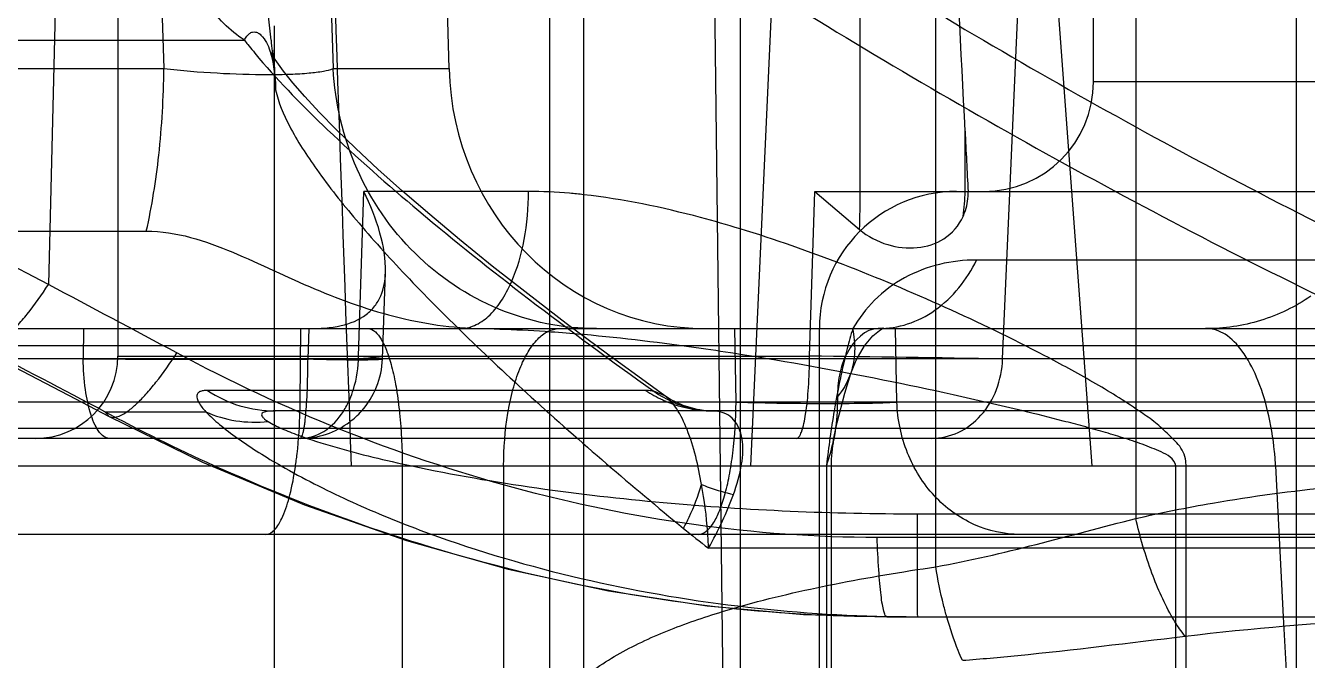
# Model space of a CAD drawing. Header units: millimetres. Extents: x 28656 to 29764, y -21384 to -20601.
# Drawn here: x 29198.267 to 29203.036, y -21150.012 to -21147.653 of the extents above; entities that cross this region are included whole.
import ezdxf

# ---------------------------------------------------------------- set-up
doc = ezdxf.new("R2010")
doc.units = ezdxf.units.MM
doc.header["$LTSCALE"] = 8
doc.layers.add('Cav-cor', color=30, linetype='Continuous')
doc.layers.add('dim', color=3, linetype='Continuous', lineweight=15)

# ---------------------------------------------------------------- blocks, each defined once
blk = doc.blocks.new('20160903.083224')
at = {"layer": 'Cav-cor', "color": 241}
for p, q in [((-23.2614, 14.1027), (-23.2614, 4.1067)), ((-25.5774, 11.2467), (-25.5774, 6.0957)), ((-23.8434, 3.4947), (-23.8434, 11.2467)), ((-21.1914, 3.4947), (-21.1914, 11.2467)), ((-23.9714, 10.2267), (-23.9714, 4.7465)), ((-25.4846, 9.3645), (-25.4055, 7.1643)), ((-24.8546, 9.3645), (-24.7755, 7.1643)), ((-24.3444, 7.1643), (-24.3994, 9.2577)), ((-21.9467, 7.1157), (-21.9467, 9.2577)), ((-22.5336, 5.3124), (-22.5336, 9.2147)), ((-22.285, 6.085), (-22.1462, 9.2278)), ((-21.7895, 8.9374), (-21.7895, 5.4919)), ((-23.3093, 3.621), (-23.3723, 8.7839)), ((-23.0818, 8.7839), (-23.223, 5.6877)), ((-22.1829, 8.7839), (-21.9523, 5.6877)), ((-22.815, 6.7077), (-22.815, 8.7477)), ((-25.8354, 6.3618), (-28.4677, 7.7326)), ((-25.8019, 7.7326), (-25.8354, 6.3618)), ((-25.0072, 7.2702), (-25.0252, 7.4386)), ((-24.9954, 7.324), (-24.9954, 4.1067)), ((-27.213, 7.2702), (-25.1062, 7.2702)), ((-24.9951, 7.2036), (-24.9953, 7.2339)), ((-24.9952, 7.2115), (-24.9951, 7.2029)), ((-24.9947, 7.1763), (-24.9951, 7.2036)), ((-27.153, 7.1643), (-25.4055, 7.1643)), ((-24.9946, 7.154), (-24.9987, 7.1896)), ((-24.9945, 7.1669), (-24.9947, 7.1763)), ((-24.9946, 7.1539), (-24.9946, 7.1542)), ((-24.9943, 7.159), (-24.9945, 7.1669)), ((-24.9941, 7.1546), (-24.9943, 7.159)), ((-24.994, 7.151), (-24.9941, 7.1546)), ((-24.7755, 7.1643), (-24.3444, 7.1643)), ((-24.9946, 7.1539), (-24.9937, 7.1449)), ((-24.9901, 7.085), (-24.9946, 7.1539)), ((-24.9939, 7.1482), (-24.994, 7.151)), ((-24.9938, 7.1462), (-24.9939, 7.1482)), ((-24.9937, 7.1452), (-24.9938, 7.1456)), ((-17.8667, 7.1157), (-21.9467, 7.1157)), ((-22.4246, 6.7077), (-22.4246, 6.932)), ((-24.6818, 6.0957), (-24.6623, 6.7077)), ((-24.049, 6.7077), (-24.6623, 6.7077)), ((-23.0035, 6.0957), (-22.983, 6.7077)), ((-22.983, 6.7077), (-17.3567, 6.7077)), ((-22.983, 6.7077), (-22.8169, 6.5658)), ((-26.8696, 6.5603), (-25.4713, 6.5603)), ((-20.957, 6.4527), (-22.3821, 6.4527)), ((-24.5924, 6.0851), (-24.5812, 6.4069)), ((-42.2032, 6.1977), (2.2365, 6.1977)), ((-25.7055, 6.1977), (-25.7058, 6.085)), ((-24.8988, 5.9249), (-24.8964, 6.1977)), ((-24.8693, 6.0842), (-24.8648, 6.1977)), ((-23.8435, 6.1753), (-23.8521, 6.1761)), ((-23.2767, 5.9249), (-23.2817, 6.1977)), ((-22.9667, -1.4523), (-22.9667, 6.1977)), ((-22.6781, 5.9249), (-22.6831, 6.1977)), ((-19.1567, 6.1342), (-31.5858, 6.1342)), ((-19.7999, 6.085), (-39.5937, 6.085)), ((-25.5774, 6.0957), (-23.0035, 6.0957)), ((-22.8497, 6.0312), (-22.8496, 6.0315)), ((-23.6132, 5.9679), (-25.2441, 5.9679)), ((-23.5418, 5.9481), (-23.5881, 5.9812)), ((-23.5419, 5.9482), (-23.5831, 5.9651)), ((-3.1048, 5.9249), (-37.0802, 5.9249)), ((-25.6251, 5.889), (-25.2501, 5.889)), ((-25.6251, 5.889), (-25.6095, 5.8711)), ((-9.998, 5.8917), (-24.9916, 5.8917)), ((-23.4149, 5.8959), (-23.4147, 5.8958)), ((-23.4147, 5.8958), (-23.3459, 5.8903)), ((-23.3459, 5.8903), (-23.3607, 5.8917)), ((0.042, 5.8265), (-34.0756, 5.8265)), ((-22.9136, 5.7855), (-22.9003, 5.8491)), ((-20.0358, 5.7897), (-39.5315, 5.7897)), ((-22.9135, 5.7858), (-22.9136, 5.7856)), ((-60.4322, 5.6877), (18.6189, 5.6877)), ((-24.5187, 5.6877), (-24.5187, 3.6477)), ((-24.1415, 5.6877), (-24.1415, 3.6477)), ((-22.9389, 5.6923), (-22.9405, 5.6877)), ((-22.9402, 5.6901), (-22.9405, 5.6877)), ((-22.9405, 5.6877), (-22.9405, 3.6477)), ((-22.9231, 5.6877), (-22.9231, 3.6477)), ((-21.6398, 5.1267), (-21.6398, 5.6877)), ((-21.6024, 4.3617), (-21.6024, 5.6877)), ((-21.2691, 5.6877), (-21.2403, 5.1267)), ((-22.602, 5.5092), (-16.9488, 5.5092)), ((-0.0595, 5.4327), (-47.8822, 5.4327)), ((-18.8773, 5.4212), (-22.7517, 5.4212)), ((-18.8754, 5.3817), (-23.3794, 5.3817)), ((-22.7161, 5.1267), (-5.2623, 5.1267)), ((-21.6398, 4.3617), (-21.6398, 5.1267)), ((-21.2403, 5.1267), (-21.1958, 4.2597))]:
    blk.add_line(p, q, dxfattribs=at)
for points in [[(-25.0112, 7.2302), (-25.0116, 7.2309), (-25.0072, 7.2184), (-25.0053, 7.2118)], [(-24.9859, 7.1896), (-25.0025, 7.2149), (-25.0107, 7.2292), (-25.0112, 7.2302)], [(-25.0054, 7.2121), (-25.0048, 7.2101), (-25.0011, 7.1947), (-24.9976, 7.1758), (-24.9946, 7.1543)], [(-23.5881, 5.9812), (-23.7545, 6.1022), (-23.909, 6.2174), (-24.0521, 6.3268), (-24.184, 6.4305), (-24.3053, 6.5287), (-24.4164, 6.6214), (-24.5176, 6.7086), (-24.6092, 6.7905), (-24.6914, 6.8669), (-24.7641, 6.9376), (-24.8274, 7.0022), (-24.8812, 7.0603), (-24.9255, 7.1114), (-24.9603, 7.1548), (-24.9859, 7.1896)], [(-27.193, 6.6967), (-25.7605, 5.9503), (-25.6095, 5.8711)], [(-22.8496, 6.0312), (-22.8296, 6.0809), (-22.7987, 6.134), (-22.768, 6.1708), (-22.7433, 6.1911), (-22.736, 6.1956)], [(-22.736, 6.1956), (-22.728, 6.1997), (-22.7307, 6.1992), (-22.7484, 6.1976)], [(-22.9003, 5.8491), (-22.8725, 5.9584), (-22.8496, 6.0315)], [(-23.4147, 5.8958), (-23.4218, 5.8971), (-23.4735, 5.9117), (-23.5205, 5.9343), (-23.5417, 5.948)], [(-25.6094, 5.8711), (-25.2622, 5.7012), (-24.8826, 5.5422), (-24.5027, 5.4097), (-24.1248, 5.3034), (-23.7512, 5.2227), (-23.3841, 5.167), (-23.0256, 5.1355), (-22.7161, 5.1267)], [(-23.3606, 5.8917), (-23.3796, 5.8922), (-23.3982, 5.8936), (-23.412, 5.8954), (-23.4149, 5.8959)]]:
    blk.add_lwpolyline(points, dxfattribs=at)
for centre, radius, start, end in [((-88.1728, 3.8146), 65.8221, 2.714574, 4.298105), ((1.7978, 7.3132), 26.7932, 179.99371, 180.15712), ((-6.2578, 9.1725), 18.8456, 185.79362, 185.92042), ((-25.2889, 7.1337), 0.2942, 15.4982, 17.5705), ((-18.9528, 7.8558), 6.0825, 185.91775, 186.06721), ((-22.3732, 7.4915), 2.6428, 186.0515, 186.5604), ((-15.7904, 7.2698), 9.205, 180.1871, 180.36256), ((-19.8568, 7.2422), 5.1385, 180.4373, 180.6779), ((-21.9225, 7.2165), 3.0726, 180.656, 181.1913), ((-22.3547, 7.1157), 0.408, 270, 0), ((7.8956, 8.3514), 30.3534, 182.68033, 183.10424), ((-22.4567, 6.1977), 0.51, 90, 180), ((-27.8247, 6.7059), 5.0097, 358.3979, 0.0207), ((-23.0142, 6.7077), 0.5896, 350.938, 0.0026), ((-109.5383, -151.2484), 178.4578, 61.854562, 62.028337), ((-108.599, -152.2579), 178.592, 62.315621, 62.484353), ((-25.8834, 6.0957), 0.306, 270, 0), ((-24.9287, 353.6428), 347.5586, 269.871885, 270.009781), ((-24.8982, 6.0957), 0.306, 318.0322, 358.0183), ((-26.9096, -280.8708), 286.9931, 89.076708, 89.220163), ((-23.3542, 6.3624), 0.4719, 236.7042, 245.5389), ((-23.3416, 6.3103), 0.4213, 235.0259, 246.564), ((-26.8871, 5.9424), 1.9884, 358.5242, 359.4968), ((-23.3574, 6.3556), 0.4644, 245.5553, 247.6537), ((-23.3593, 6.3511), 0.4595, 247.6513, 258.7601), ((-23.3465, 6.2999), 0.4099, 246.6125, 251.1843), ((-22.39, 11.9312), 6.8538, 241.83456, 242.01408), ((-22.4194, 11.8737), 6.7892, 242.00581, 245.88332), ((-24.8987, 6.0963), 0.3068, 306.9757, 318.0186), ((-23.3474, 6.2973), 0.4071, 251.1866, 255.3482), ((-23.348, 6.2952), 0.4049, 255.3505, 260.4914), ((-23.3605, 6.3462), 0.4545, 258.7911, 263.1102), ((-23.3606, 6.3449), 0.4532, 263.1066, 269.9901), ((-19.1831, 5.2603), 3.7817, 170.3836, 173.4739), ((-24.8982, 6.0957), 0.306, 270.0002, 306.9618), ((-23.5757, 5.9151), 0.6747, 340.7164, 348.928), ((-22.4131, 5.6877), 0.51, 168.9025, 180), ((-21.7145, 5.6901), 0.1122, 358.7766, 3.5455), ((-21.2989, 8.102), 3.4247, 230.6109, 232.5905), ((-22.6008, 10.7558), 5.629, 268.8263, 270)]:
    blk.add_arc(centre, radius, start, end, dxfattribs=at)
for centre, major_axis, ratio, start_param, end_param in [((-21.9354, 5.6877), (-1.3014, 34.9758), 0.079183, 1.480721, 1.56785), ((-23.364, 7.2177), (0.2874, 0.9824), 0.954529, 1.895414, 3.41385)]:
    blk.add_ellipse(centre, major_axis=major_axis, ratio=ratio, start_param=start_param, end_param=end_param, dxfattribs=at)
for points, knots in [([(-23.4469, 7.9481), (-23.0888, 7.7132), (-22.3581, 7.2575), (-21.2229, 6.6319), (-20.0447, 6.075), (-19.2282, 5.7717), (-18.8148, 5.6367)], [0, 0, 0, 0, 0.247529, 0.497383, 0.748698, 1, 1, 1, 1]), ([(-23.592, 7.7326), (-23.2275, 7.4966), (-22.4838, 7.0393), (-21.3279, 6.4131), (-20.1281, 5.8575), (-19.2975, 5.5559), (-18.8773, 5.4212)], [0, 0, 0, 0, 0.247388, 0.497208, 0.748578, 1, 1, 1, 1]), ([(-25.1062, 7.2702), (-25.1609, 7.306), (-25.2571, 7.4024), (-25.3088, 7.5279), (-25.3224, 7.5933)], [0, 0, 0, 0, 0.494521, 1, 1, 1, 1]), ([(-25.1062, 7.2702), (-25.1036, 7.2753), (-25.0982, 7.2843), (-25.0881, 7.2951), (-25.0766, 7.3011), (-25.0635, 7.3012), (-25.05, 7.2945), (-25.0264, 7.271), (-25.0151, 7.2437), (-25.0084, 7.2225)], [0, 0, 0, 0, 0.112171, 0.204205, 0.28242, 0.35842, 0.448113, 0.568283, 1, 1, 1, 1]), ([(-25.1062, 7.2702), (-25.102, 7.2647), (-25.0843, 7.2422), (-25.0661, 7.2202), (-25.052, 7.2036)], [0, 0, 0, 0, 0.241284, 1, 1, 1, 1]), ([(-25.052, 7.2036), (-24.9723, 7.1099), (-24.7794, 6.9141), (-24.4423, 6.6176), (-24.0361, 6.2948), (-23.7402, 6.0771), (-23.5831, 5.9651)], [0, 0, 0, 0, 0.191725, 0.427511, 0.699406, 1, 1, 1, 1]), ([(-25.0052, 7.2119), (-25.0032, 7.2043), (-24.9936, 7.1628), (-24.9907, 7.1199), (-24.9901, 7.0851)], [0, 0, 0, 0, 0.182892, 1, 1, 1, 1]), ([(-25.4713, 6.5603), (-25.4497, 6.6533), (-25.4187, 6.8543), (-25.407, 7.057), (-25.4055, 7.1643)], [0, 0, 0, 0, 0.470584, 1, 1, 1, 1]), ([(-25.4055, 7.1643), (-25.3396, 7.1572), (-25.2104, 7.1467), (-25.0533, 7.1414), (-24.9392, 7.1431), (-24.8705, 7.147), (-24.8172, 7.1533), (-24.7872, 7.1599), (-24.7755, 7.1643)], [0, 0, 0, 0, 0.314194, 0.614923, 0.745228, 0.855187, 0.940896, 1, 1, 1, 1]), ([(-23.7964, 6.1977), (-23.9199, 6.1977), (-24.1709, 6.2479), (-24.4897, 6.4621), (-24.7093, 6.782), (-24.7691, 7.0365), (-24.7755, 7.1643)], [0, 0, 0, 0, 0.245595, 0.493689, 0.745438, 1, 1, 1, 1]), ([(-24.9945, 7.1527), (-24.9943, 7.1451), (-24.9939, 7.131), (-24.9932, 7.1116), (-24.9918, 7.0968), (-24.9914, 7.088), (-24.9901, 7.0851)], [0, 0, 0, 0, 0.334584, 0.623335, 0.858074, 1, 1, 1, 1]), ([(-24.9901, 7.0851), (-24.9804, 7.0384), (-24.9349, 6.9347), (-24.8312, 6.7748), (-24.6843, 6.5905), (-24.4996, 6.3869), (-24.2814, 6.1677), (-23.9407, 5.8492), (-23.6649, 5.6134), (-23.4721, 5.4552)], [0, 0, 0, 0, 0.063611, 0.148947, 0.254413, 0.377578, 0.515915, 0.667134, 1, 1, 1, 1]), ([(-24.5812, 6.4069), (-24.5795, 6.4561), (-24.5983, 6.5609), (-24.6376, 6.6581), (-24.6621, 6.7077)], [0, 0, 0, 0, 0.470887, 1, 1, 1, 1]), ([(-24.1121, 6.372), (-24.0903, 6.4219), (-24.0589, 6.5331), (-24.049, 6.6477), (-24.049, 6.7077)], [0, 0, 0, 0, 0.475677, 1, 1, 1, 1]), ([(-23.8439, 6.6957), (-23.8612, 6.6976), (-23.9294, 6.7044), (-23.9979, 6.7077), (-24.049, 6.7077)], [0, 0, 0, 0, 0.253992, 1, 1, 1, 1]), ([(-23.2615, 6.5686), (-23.3103, 6.5834), (-23.5014, 6.6382), (-23.697, 6.6793), (-23.8439, 6.6957)], [0, 0, 0, 0, 0.256714, 1, 1, 1, 1]), ([(-22.432, 6.6148), (-22.4288, 6.6219), (-22.417, 6.6513), (-22.412, 6.6837), (-22.4133, 6.7077)], [0, 0, 0, 0, 0.24324, 1, 1, 1, 1]), ([(-22.8169, 6.5658), (-22.7869, 6.5403), (-22.7169, 6.5039), (-22.6042, 6.4911), (-22.4968, 6.5236), (-22.4469, 6.5815), (-22.432, 6.6148)], [0, 0, 0, 0, 0.267153, 0.516707, 0.752639, 1, 1, 1, 1]), ([(-25.4713, 6.5603), (-25.4159, 6.5603), (-25.3048, 6.5425), (-25.1488, 6.4833), (-24.9976, 6.4132), (-24.7953, 6.3217), (-24.5336, 6.2275), (-24.3113, 6.1977), (-24.2007, 6.1977)], [0, 0, 0, 0, 0.12491, 0.250048, 0.375315, 0.500576, 0.750531, 1, 1, 1, 1]), ([(-21.7771, 5.8918), (-21.8328, 5.93), (-21.9486, 6.0009), (-22.1884, 6.1309), (-22.4969, 6.2799), (-22.8746, 6.4388), (-23.132, 6.5292), (-23.2615, 6.5686)], [0, 0, 0, 0, 0.123878, 0.248704, 0.500195, 0.751801, 1, 1, 1, 1]), ([(-22.3821, 6.4527), (-22.4281, 6.4527), (-22.5211, 6.4423), (-22.6525, 6.3922), (-22.7647, 6.3095), (-22.8199, 6.2358), (-22.8424, 6.1977)], [0, 0, 0, 0, 0.250844, 0.504386, 0.7586, 1, 1, 1, 1]), ([(-22.7475, 6.1977), (-22.7107, 6.1977), (-22.6354, 6.21), (-22.4949, 6.281), (-22.4169, 6.3798), (-22.3821, 6.4527)], [0, 0, 0, 0, 0.236843, 0.480814, 1, 1, 1, 1]), ([(-24.8669, 6.1977), (-24.8262, 6.1977), (-24.7515, 6.2016), (-24.665, 6.235), (-24.6195, 6.2803), (-24.5899, 6.3322), (-24.5822, 6.3771), (-24.5812, 6.4069)], [0, 0, 0, 0, 0.303856, 0.557521, 0.669253, 0.777424, 1, 1, 1, 1]), ([(-26.0951, 6.125), (-26.0818, 6.1181), (-26.0518, 6.1245), (-26.0183, 6.1455), (-25.9853, 6.1727), (-25.95, 6.2088), (-25.8972, 6.271), (-25.8599, 6.324), (-25.8354, 6.3618)], [0, 0, 0, 0, 0.122998, 0.21528, 0.331197, 0.470105, 0.630118, 1, 1, 1, 1]), ([(-24.3043, 6.1977), (-24.2859, 6.1977), (-24.2466, 6.2068), (-24.194, 6.2434), (-24.1477, 6.3002), (-24.1233, 6.3464), (-24.1121, 6.372)], [0, 0, 0, 0, 0.20194, 0.428625, 0.693503, 1, 1, 1, 1]), ([(-21.1378, 6.3188), (-21.1946, 6.279), (-21.3217, 6.2184), (-21.4605, 6.1977), (-21.5293, 6.1977)], [0, 0, 0, 0, 0.50236, 1, 1, 1, 1]), ([(-24.6468, 6.1977), (-24.626, 6.1977), (-24.5958, 6.1614), (-24.5733, 6.1083), (-24.554, 6.0443), (-24.5389, 5.968), (-24.523, 5.8477), (-24.5187, 5.7529), (-24.5187, 5.6877)], [0, 0, 0, 0, 0.114914, 0.210676, 0.332478, 0.477403, 0.640937, 1, 1, 1, 1]), ([(-23.8521, 6.1761), (-23.8899, 6.1794), (-24.0404, 6.1913), (-24.1913, 6.1977), (-24.3043, 6.1977)], [0, 0, 0, 0, 0.251819, 1, 1, 1, 1]), ([(-24.1415, 5.6877), (-24.1415, 5.753), (-24.1343, 5.8486), (-24.109, 5.9686), (-24.0842, 6.0456), (-24.0538, 6.1094), (-24.019, 6.1579), (-23.9798, 6.1895), (-23.9498, 6.1977), (-23.936, 6.1977)], [0, 0, 0, 0, 0.333831, 0.487674, 0.626389, 0.746775, 0.847459, 0.929789, 1, 1, 1, 1]), ([(-23.2614, 6.102), (-23.3098, 6.1096), (-23.5032, 6.1387), (-23.6975, 6.1623), (-23.8435, 6.1753)], [0, 0, 0, 0, 0.250659, 1, 1, 1, 1]), ([(-22.8424, 6.1977), (-22.8497, 6.1731), (-22.8774, 6.0723), (-22.8984, 5.9698), (-22.9116, 5.892)], [0, 0, 0, 0, 0.245411, 1, 1, 1, 1]), ([(-22.7475, 6.1977), (-22.7958, 6.1978), (-22.8633, 6.1269), (-22.8947, 6.0284), (-22.8993, 5.9703), (-22.8994, 5.9427)], [0, 0, 0, 0, 0.45694, 0.739225, 1, 1, 1, 1]), ([(-22.8496, 6.0315), (-22.8406, 6.0575), (-22.8302, 6.1135), (-22.836, 6.17), (-22.8424, 6.1977)], [0, 0, 0, 0, 0.491184, 1, 1, 1, 1]), ([(-21.2986, 5.892), (-21.3092, 5.9348), (-21.3339, 6.0126), (-21.3861, 6.1108), (-21.4476, 6.1781), (-21.4998, 6.1977), (-21.5228, 6.1977)], [0, 0, 0, 0, 0.329901, 0.608112, 0.827342, 1, 1, 1, 1]), ([(-25.6094, 5.8712), (-25.5969, 5.8646), (-25.5681, 5.8718), (-25.5364, 5.8927), (-25.5045, 5.9198), (-25.4702, 5.9557), (-25.4186, 6.0175), (-25.382, 6.0698), (-25.3577, 6.1072)], [0, 0, 0, 0, 0.118937, 0.210477, 0.326332, 0.465744, 0.626759, 1, 1, 1, 1]), ([(-22.7517, 5.4212), (-23.2074, 5.4212), (-24.1152, 5.5527), (-24.9616, 5.8953), (-25.3577, 6.1072)], [0, 0, 0, 0, 0.503561, 1, 1, 1, 1]), ([(-25.6092, 5.7897), (-25.6234, 5.7897), (-25.6456, 5.8085), (-25.6636, 5.8409), (-25.6841, 5.8939), (-25.7004, 5.9763), (-25.7054, 6.047), (-25.7058, 6.085)], [0, 0, 0, 0, 0.130629, 0.228028, 0.348647, 0.649578, 1, 1, 1, 1]), ([(-24.8982, 5.7897), (-24.8988, 5.7897), (-24.895, 5.7926), (-24.894, 5.7955), (-24.8898, 5.8031), (-24.8872, 5.8125), (-24.8843, 5.8249), (-24.882, 5.8395), (-24.8799, 5.8566), (-24.8773, 5.8835), (-24.8744, 5.9217), (-24.8714, 5.972), (-24.8705, 6.0269), (-24.8701, 6.0648), (-24.8693, 6.0842)], [0, 0, 0, 0, 0.006083, 0.02359, 0.049434, 0.083367, 0.125424, 0.175456, 0.233171, 0.298153, 0.447603, 0.618614, 0.805254, 1, 1, 1, 1]), ([(-24.5924, 6.0851), (-24.5924, 6.0846), (-24.5948, 6.0839), (-24.5983, 6.0832), (-24.605, 6.0825), (-24.6184, 6.0817), (-24.6412, 6.081), (-24.6746, 6.0807), (-24.7158, 6.0808), (-24.7632, 6.0815), (-24.8151, 6.0826), (-24.851, 6.0836), (-24.8693, 6.0842)], [0, 0, 0, 0, 0.005843, 0.020347, 0.043913, 0.076342, 0.166706, 0.288884, 0.438739, 0.611564, 0.80123, 1, 1, 1, 1]), ([(-24.7143, 5.9344), (-24.7089, 5.9467), (-24.6897, 5.9983), (-24.6818, 6.054), (-24.6818, 6.0957)], [0, 0, 0, 0, 0.242565, 1, 1, 1, 1]), ([(-24.6818, 6.0957), (-24.6691, 6.0948), (-24.6471, 6.0932), (-24.6215, 6.0908), (-24.6065, 6.0889), (-24.5989, 6.0876), (-24.595, 6.0867), (-24.5924, 6.0857), (-24.5924, 6.0851)], [0, 0, 0, 0, 0.419941, 0.735163, 0.848324, 0.929943, 0.979995, 1, 1, 1, 1]), ([(-22.2094, 5.8918), (-22.3822, 5.9336), (-22.7317, 6.01), (-23.0837, 6.074), (-23.2614, 6.102)], [0, 0, 0, 0, 0.497069, 1, 1, 1, 1]), ([(-23.0521, 5.7897), (-23.0484, 5.7897), (-23.0396, 5.7976), (-23.0272, 5.8276), (-23.0147, 5.8899), (-23.0057, 5.9842), (-23.0035, 6.0567), (-23.0035, 6.0957)], [0, 0, 0, 0, 0.035293, 0.097483, 0.313265, 0.629212, 1, 1, 1, 1]), ([(-22.5489, 5.7897), (-22.5151, 5.7897), (-22.4452, 5.8058), (-22.3589, 5.8726), (-22.301, 5.9702), (-22.2862, 6.0464), (-22.285, 6.085)], [0, 0, 0, 0, 0.233092, 0.47626, 0.733229, 1, 1, 1, 1]), ([(-22.8994, 5.9427), (-22.894, 5.9494), (-22.8736, 5.9765), (-22.858, 6.0073), (-22.8497, 6.0312)], [0, 0, 0, 0, 0.253223, 1, 1, 1, 1]), ([(-25.2441, 5.9679), (-25.2494, 5.9679), (-25.2589, 5.9674), (-25.2713, 5.9644), (-25.2805, 5.9582), (-25.2844, 5.9481), (-25.2823, 5.9361), (-25.2723, 5.915), (-25.2597, 5.8998), (-25.2501, 5.889)], [0, 0, 0, 0, 0.13466, 0.24159, 0.326308, 0.405394, 0.501889, 0.630621, 1, 1, 1, 1]), ([(-25.2441, 5.9679), (-25.2068, 5.9434), (-25.1252, 5.9049), (-25.0358, 5.8917), (-24.9916, 5.8917)], [0, 0, 0, 0, 0.502269, 1, 1, 1, 1]), ([(-23.5831, 5.9651), (-23.5859, 5.9655), (-23.5959, 5.967), (-23.606, 5.968), (-23.6132, 5.9679)], [0, 0, 0, 0, 0.278114, 1, 1, 1, 1]), ([(-23.4051, 5.618), (-23.417, 5.6877), (-23.4396, 5.7854), (-23.491, 5.8953), (-23.5238, 5.9353), (-23.5418, 5.948)], [0, 0, 0, 0, 0.584219, 0.818081, 1, 1, 1, 1]), ([(-23.4172, 5.4327), (-23.3957, 5.4327), (-23.3631, 5.4659), (-23.338, 5.5182), (-23.3172, 5.5795), (-23.3005, 5.6532), (-23.2826, 5.7695), (-23.2773, 5.8616), (-23.2767, 5.9249)], [0, 0, 0, 0, 0.121025, 0.217032, 0.33793, 0.481304, 0.643109, 1, 1, 1, 1]), ([(-23.2767, 5.9249), (-23.1607, 5.9214), (-22.9958, 5.9186), (-22.7962, 5.9202), (-22.7127, 5.9226), (-22.6781, 5.9249)], [0, 0, 0, 0, 0.581159, 0.826284, 1, 1, 1, 1]), ([(-22.8994, 5.9427), (-22.8995, 5.9297), (-22.9006, 5.8772), (-22.906, 5.8246), (-22.9135, 5.7858)], [0, 0, 0, 0, 0.247248, 1, 1, 1, 1]), ([(-22.22, 5.4327), (-22.2785, 5.4327), (-22.3988, 5.4591), (-22.5489, 5.5697), (-22.65, 5.7326), (-22.676, 5.8604), (-22.6781, 5.9249)], [0, 0, 0, 0, 0.23782, 0.482828, 0.737824, 1, 1, 1, 1]), ([(-25.2501, 5.889), (-25.2341, 5.8722), (-25.1958, 5.8379), (-25.1036, 5.7682), (-25.0251, 5.7194), (-24.9693, 5.6874)], [0, 0, 0, 0, 0.201343, 0.443376, 1, 1, 1, 1]), ([(-25.2501, 5.889), (-25.2149, 5.8728), (-25.138, 5.85), (-25.058, 5.8483), (-25.0179, 5.8522)], [0, 0, 0, 0, 0.49101, 1, 1, 1, 1]), ([(-24.9916, 5.8917), (-25.0016, 5.8917), (-25.0157, 5.8914), (-25.0319, 5.8879), (-25.0403, 5.8844), (-25.0437, 5.8767), (-25.0388, 5.8685), (-25.0301, 5.8605), (-25.0224, 5.8551), (-25.0179, 5.8522)], [0, 0, 0, 0, 0.3284, 0.452451, 0.54273, 0.610034, 0.696071, 0.826671, 1, 1, 1, 1]), ([(-24.9164, 5.6837), (-24.914, 5.7), (-24.9051, 5.7688), (-24.9007, 5.8382), (-24.8994, 5.8912)], [0, 0, 0, 0, 0.236301, 1, 1, 1, 1]), ([(-24.8982, 5.7897), (-24.8677, 5.7897), (-24.8019, 5.8109), (-24.7566, 5.8609), (-24.738, 5.89)], [0, 0, 0, 0, 0.468552, 1, 1, 1, 1]), ([(-23.2864, 5.5813), (-23.2732, 5.6177), (-23.2536, 5.6864), (-23.2475, 5.7832), (-23.2729, 5.8517), (-23.3119, 5.8817), (-23.3344, 5.8886), (-23.3459, 5.8903)], [0, 0, 0, 0, 0.325456, 0.595908, 0.807154, 0.902281, 1, 1, 1, 1]), ([(-21.6398, 5.6877), (-21.6431, 5.7003), (-21.66, 5.7224), (-21.6944, 5.7398), (-21.7298, 5.7538), (-21.7768, 5.773), (-21.8375, 5.7922), (-21.9107, 5.8143), (-21.9847, 5.8347), (-22.0841, 5.861), (-22.1592, 5.8797), (-22.2094, 5.8918)], [0, 0, 0, 0, 0.063489, 0.125528, 0.187483, 0.249306, 0.373278, 0.497688, 0.622575, 0.747933, 1, 1, 1, 1]), ([(-21.6026, 5.697), (-21.6033, 5.7085), (-21.608, 5.7313), (-21.6246, 5.7615), (-21.6485, 5.7855), (-21.6728, 5.8085), (-21.6968, 5.8319), (-21.731, 5.8605), (-21.7587, 5.8792), (-21.7771, 5.8918)], [0, 0, 0, 0, 0.128276, 0.25414, 0.378655, 0.503569, 0.627717, 0.751507, 1, 1, 1, 1]), ([(-21.2691, 5.6877), (-21.27, 5.7053), (-21.2751, 5.7739), (-21.2864, 5.8422), (-21.2986, 5.892)], [0, 0, 0, 0, 0.255162, 1, 1, 1, 1]), ([(-25.0179, 5.8522), (-25.0021, 5.842), (-24.9649, 5.8242), (-24.8824, 5.7919), (-24.769, 5.7565), (-24.6279, 5.7193), (-24.532, 5.6976), (-24.4837, 5.6873)], [0, 0, 0, 0, 0.10085, 0.219496, 0.473972, 0.735841, 1, 1, 1, 1]), ([(-22.7161, 5.1267), (-23.1422, 5.1267), (-23.9949, 5.2286), (-24.806, 5.5037), (-25.1934, 5.6771)], [0, 0, 0, 0, 0.500909, 1, 1, 1, 1]), ([(-25.0268, 5.4327), (-25.0145, 5.4327), (-24.9946, 5.4463), (-24.9766, 5.4722), (-24.955, 5.5152), (-24.9334, 5.5864), (-24.9216, 5.6488), (-24.9164, 5.6837)], [0, 0, 0, 0, 0.129468, 0.221486, 0.335683, 0.629324, 1, 1, 1, 1]), ([(-24.9693, 5.6874), (-24.8886, 5.6411), (-24.719, 5.5553), (-24.3618, 5.4081), (-23.8909, 5.2667), (-23.3083, 5.1608), (-22.9136, 5.1319), (-22.7161, 5.1279)], [0, 0, 0, 0, 0.119231, 0.242971, 0.494352, 0.747061, 1, 1, 1, 1]), ([(-24.4837, 5.6873), (-24.3295, 5.6544), (-24.0182, 5.6012), (-23.3912, 5.5296), (-22.9175, 5.5092), (-22.602, 5.5092)], [0, 0, 0, 0, 0.249878, 0.49996, 1, 1, 1, 1]), ([(-21.7895, 5.4919), (-21.6946, 5.5135), (-21.3058, 5.5911), (-20.9091, 5.6289), (-20.6101, 5.6353)], [0, 0, 0, 0, 0.245423, 1, 1, 1, 1]), ([(-23.4721, 5.4552), (-23.4649, 5.4689), (-23.4387, 5.5215), (-23.4171, 5.5765), (-23.4051, 5.6181)], [0, 0, 0, 0, 0.26383, 1, 1, 1, 1]), ([(-23.3793, 5.3816), (-23.3797, 5.4017), (-23.384, 5.4809), (-23.3941, 5.5598), (-23.4051, 5.6181)], [0, 0, 0, 0, 0.252814, 1, 1, 1, 1]), ([(-23.4051, 5.618), (-23.3959, 5.6144), (-23.3571, 5.5998), (-23.3171, 5.5884), (-23.2864, 5.5813)], [0, 0, 0, 0, 0.23837, 1, 1, 1, 1]), ([(-23.3793, 5.3817), (-23.3606, 5.4147), (-23.3273, 5.4802), (-23.2985, 5.5478), (-23.2864, 5.5813)], [0, 0, 0, 0, 0.515421, 1, 1, 1, 1]), ([(-22.6008, 5.1267), (-22.6009, 5.1267), (-22.6007, 5.1276), (-22.601, 5.1286), (-22.6009, 5.131), (-22.6011, 5.1355), (-22.6011, 5.1434), (-22.6012, 5.1553), (-22.6013, 5.1705), (-22.6014, 5.1888), (-22.6015, 5.2102), (-22.6016, 5.2443), (-22.6017, 5.2934), (-22.6019, 5.359), (-22.602, 5.432), (-22.602, 5.4829), (-22.602, 5.5092)], [0, 0, 0, 0, 0.00116, 0.004597, 0.010292, 0.018225, 0.040717, 0.071897, 0.111591, 0.159609, 0.215622, 0.279206, 0.427386, 0.600601, 0.793593, 1, 1, 1, 1]), ([(-22.5336, 5.3124), (-22.408, 5.3345), (-22.1594, 5.3937), (-21.9132, 5.4606), (-21.7895, 5.4919)], [0, 0, 0, 0, 0.499776, 1, 1, 1, 1]), ([(-21.6518, 5.1213), (-21.6829, 5.1744), (-21.7364, 5.2961), (-21.7737, 5.4231), (-21.7895, 5.4919)], [0, 0, 0, 0, 0.465446, 1, 1, 1, 1]), ([(-22.7161, 5.1267), (-22.7186, 5.1267), (-22.7239, 5.135), (-22.7279, 5.1497), (-22.7332, 5.1753), (-22.7377, 5.2093), (-22.7421, 5.2522), (-22.7475, 5.3237), (-22.7502, 5.3809), (-22.7517, 5.4212)], [0, 0, 0, 0, 0.02525, 0.079365, 0.16489, 0.281001, 0.425619, 0.596341, 1, 1, 1, 1]), ([(-23.2619, 5.165), (-23.1462, 5.1976), (-22.9043, 5.253), (-22.6598, 5.2938), (-22.5336, 5.3124)], [0, 0, 0, 0, 0.48523, 1, 1, 1, 1]), ([(-22.4924, 5.1252), (-22.4967, 5.1402), (-22.5132, 5.202), (-22.526, 5.2647), (-22.5336, 5.3124)], [0, 0, 0, 0, 0.24453, 1, 1, 1, 1]), ([(-23.9714, 4.7465), (-23.9397, 4.8093), (-23.842, 4.9138), (-23.6633, 5.0205), (-23.4687, 5.1022), (-23.3323, 5.1452), (-23.2619, 5.165)], [0, 0, 0, 0, 0.250589, 0.491124, 0.739557, 1, 1, 1, 1]), ([(-22.4344, 4.9646), (-22.4399, 4.9765), (-22.4624, 5.0289), (-22.4804, 5.0831), (-22.4924, 5.1252)], [0, 0, 0, 0, 0.230844, 1, 1, 1, 1]), ([(-21.6059, 5.0543), (-21.6099, 5.0591), (-21.6265, 5.0804), (-21.6412, 5.1033), (-21.6518, 5.1213)], [0, 0, 0, 0, 0.227347, 1, 1, 1, 1]), ([(-21.6059, 5.0543), (-21.3574, 5.0839), (-21.0248, 5.1125), (-20.6916, 5.1237), (-20.6085, 5.1253)], [0, 0, 0, 0, 0.750831, 1, 1, 1, 1]), ([(-22.4344, 4.9646), (-22.3657, 4.9698), (-22.089, 4.9947), (-21.8134, 5.0296), (-21.6059, 5.0543)], [0, 0, 0, 0, 0.247892, 1, 1, 1, 1])]:
    blk.add_open_spline(points, degree=3, knots=knots, dxfattribs=at)
blk.add_open_spline([(-24.738, 5.89), (-24.7289, 5.9041), (-24.721, 5.9191), (-24.7143, 5.9344)], degree=3, dxfattribs=at)

msp = doc.modelspace()

# ---------------------------------------------------------------- linework, layer by layer
at = {"layer": 'Cav-cor', "color": 241}
msp.add_line((29143.2801, -21149.2889), (29263.2801, -21149.2889), dxfattribs=at)

# ---------------------------------------------------------------- block references
at = {"layer": 'dim'}
msp.add_blockref('20160903.083224', (29224.1868, -21154.9766), dxfattribs=at)

doc.saveas('drawing.dxf')
